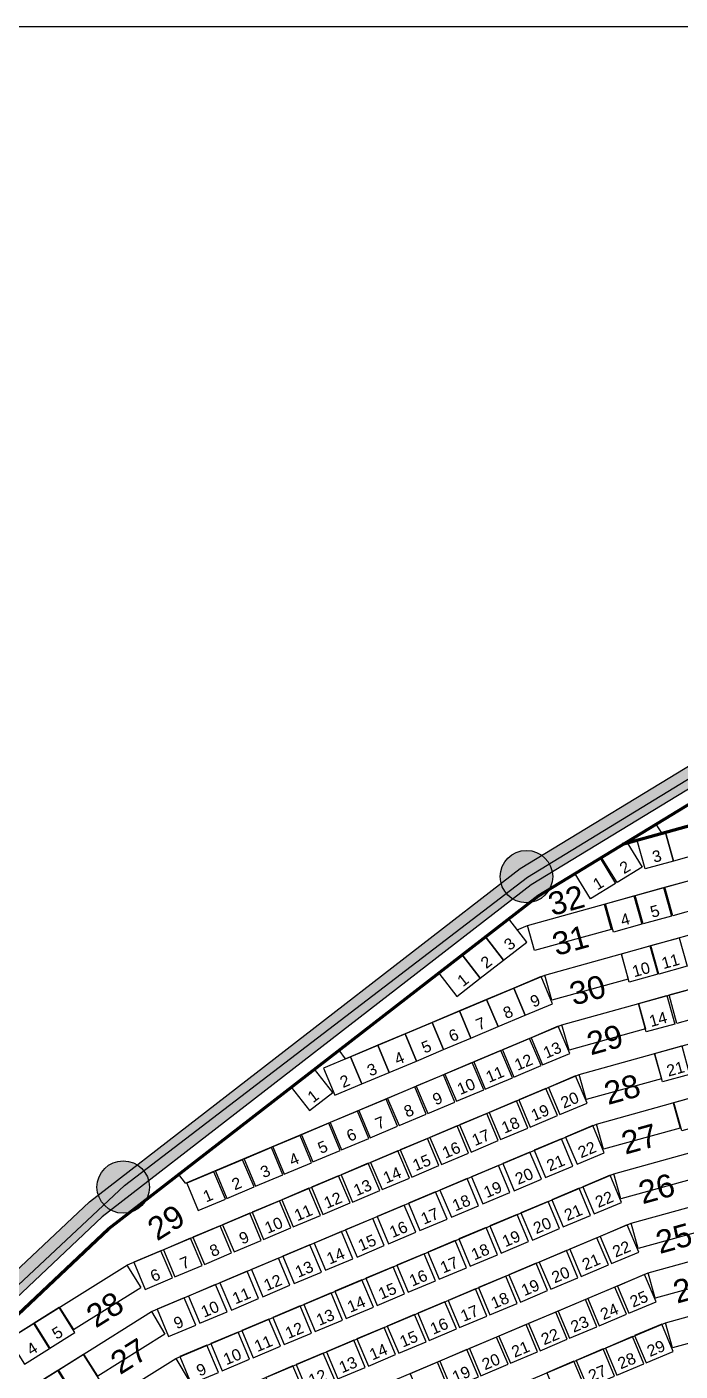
# Model space of a CAD drawing. Header units: millimetres. Extents: x 42980 to 202332, y 27411 to 140378.
# Drawn here: x 79326 to 89285, y 119879 to 140378 of the extents above; entities that cross this region are included whole.
import ezdxf
from ezdxf.enums import TextEntityAlignment as Align

# ---------------------------------------------------------------- set-up
doc = ezdxf.new("R2010")
doc.units = ezdxf.units.MM
doc.header["$LTSCALE"] = 100
doc.layers.get('0').update_dxf_attribs({"linetype": 'CONTINUOUS'})
for name, color, linetype in [('_insida yttervägg arena', 6, 'CONTINUOUS'), ('A-3312-EA-', 7, 'CONTINUOUS'), ('A-3312-FYLL', 7, 'CONTINUOUS'), ('A-3320-EA-', 3, 'CONTINUOUS'), ('A-3320-FYLL', 3, 'CONTINUOUS'), ('C-RADER', 252, 'CONTINUOUS'), ('C-RADNUMMER', 4, 'CONTINUOUS'), ('C-STOLAR', 1, 'CONTINUOUS'), ('C-STOLNUMMER', 7, 'CONTINUOUS'), ('C-TRAPPA', 254, 'CONTINUOUS'), ('G-STOLAR_TELE_2', 3, 'CONTINUOUS')]:
    doc.layers.add(name, color=color, linetype=linetype)
doc.layers.add('SEKTIONER', color=4, linetype='CONTINUOUS', lineweight=70)
doc.styles.add('ARIAL', font='arial.ttf')

# ---------------------------------------------------------------- blocks, each defined once
blk = doc.blocks.new('*U29')
blk.add_circle((0, 0), 400)
blk = doc.blocks.new('*U31')
at = {"layer": 'G-STOLAR_TELE_2'}
blk.add_circle((0, 0), 400, dxfattribs=at)

msp = doc.modelspace()

# ---------------------------------------------------------------- hatches: boundary and pattern name
at = {"layer": 'A-3312-FYLL'}
msp.add_hatch(color=256, dxfattribs=at).paths.add_polyline_path([(122476, 138109), (118753, 138109), (115030, 138109), (107673, 136974), (100547, 134829), (93532, 131615), (86845, 127542), (80332, 122511), (76121, 118537), (76356, 118346), (80476, 122234), (87015, 127294), (93673, 131350), (100653, 134548), (107739, 136681), (107925, 136709), (115053, 137809), (118753, 137809), (122453, 137809), (129766, 136681), (136852, 134548), (143833, 131350), (150490, 127294), (157029, 122234), (161149, 118346), (161384, 118537), (157173, 122511), (150660, 127542), (143974, 131615), (136958, 134829), (129833, 136974)])
at = {"layer": 'A-3320-FYLL'}
for points in [[(87342, 127420, 1), (86542, 127420, 1)], [(81195, 122686, 1), (80395, 122686, 1)]]:
    msp.add_hatch(color=256, dxfattribs=at).paths.add_polyline_path(points)

# ---------------------------------------------------------------- linework, layer by layer
msp.add_lwpolyline([(42980, 27411), (202332, 27411), (202332, 140378), (42980, 140378)], close=True)
at = {"layer": '_insida yttervägg arena'}
msp.add_lwpolyline([(74557, 113491), (77541, 117380), (76273, 118453), (80814, 122712), (86960, 127412), (93832, 131612), (100713, 134688), (107536, 136866)], dxfattribs=at)
at = {"layer": 'A-3312-EA-'}
for p, q in [((86844, 127542), (93532, 131615)), ((93673, 131350), (87015, 127294)), ((80281, 122463), (86844, 127542)), ((87015, 127294), (80476, 122234)), ((76121, 118537), (80281, 122463)), ((80476, 122234), (76356, 118346))]:
    msp.add_line(p, q, dxfattribs=at)
at = {"layer": 'C-RADER'}
for p, q in [((93767, 131173), (87128, 127129)), ((89009, 128076), (93729, 129385)), ((86958, 126676), (93902, 128603)), ((87221, 125919), (94075, 127821)), ((87128, 127129), (83850, 124589)), ((87484, 125162), (94248, 127038)), ((86802, 126610), (86958, 126676)), ((87747, 124405), (94422, 126256)), ((84185, 124642), (87221, 125919)), ((88011, 123647), (94595, 125474)), ((81742, 122747), (87484, 125162)), ((80572, 122050), (84086, 124772)), ((84185, 124642), (84086, 124772)), ((88274, 122890), (94768, 124692)), ((80858, 121499), (87747, 124405)), ((88537, 122133), (94941, 123910)), ((81228, 120787), (88011, 123647)), ((88800, 121376), (95115, 123128)), ((81597, 120074), (88274, 122890)), ((81742, 122747), (81642, 122879)), ((89063, 120618), (95288, 122346)), ((76512, 118218), (80572, 122050)), ((81967, 119362), (88537, 122133)), ((79154, 120432), (80858, 121499)), ((82337, 118650), (88800, 121376)), ((76779, 118001), (81228, 120787)), ((82707, 117938), (89063, 120618)), ((77434, 117467), (81597, 120074))]:
    msp.add_line(p, q, dxfattribs=at)
at = {"layer": 'C-RADNUMMER'}
msp.add_line((89009, 128076), (88920, 128221), dxfattribs=at)
at = {"layer": 'C-STOLAR'}
for points in [[(89617, 127777), (89184, 127657), (89063, 128091), (89497, 128211)], [(88707, 127562), (88323, 127328), (88088, 127712), (88473, 127946)], [(89184, 127657), (88750, 127537), (88630, 127970), (89063, 128091)], [(88301, 127315), (87917, 127081), (87683, 127465), (88067, 127699)], [(89607, 126944), (89173, 126824), (89053, 127257), (89486, 127378)], [(88701, 126693), (88267, 126573), (88147, 127006), (88580, 127126)], [(89154, 126818), (88720, 126698), (88600, 127132), (89033, 127252)], [(86593, 126145), (86948, 126421), (86673, 126777), (86317, 126501)], [(86237, 125870), (86593, 126145), (86317, 126501), (85961, 126225)], [(89391, 126054), (88958, 125934), (88838, 126368), (89271, 126488)], [(88943, 125930), (88510, 125810), (88389, 126243), (88823, 126364)], [(85881, 125594), (86237, 125870), (85961, 126225), (85606, 125950)], [(86924, 125306), (87339, 125480), (87165, 125895), (86750, 125721)], [(86509, 125132), (86924, 125306), (86750, 125721), (86335, 125546)], [(89670, 125301), (89236, 125181), (89116, 125615), (89549, 125735)], [(86095, 124957), (86509, 125132), (86335, 125546), (85920, 125372)], [(89202, 125172), (88769, 125051), (88648, 125485), (89082, 125605)], [(85680, 124783), (86095, 124957), (85920, 125372), (85505, 125198)], [(85265, 124608), (85680, 124783), (85505, 125198), (85091, 125023)], [(87187, 124549), (87602, 124723), (87428, 125138), (87013, 124964)], [(84435, 124259), (84850, 124434), (84676, 124849), (84261, 124674)], [(84850, 124434), (85265, 124608), (85091, 125023), (84676, 124849)], [(86750, 124364), (87165, 124538), (86990, 124953), (86575, 124779)], [(89429, 124404), (89015, 124289), (88895, 124723), (89309, 124838)], [(84021, 124085), (84435, 124259), (84261, 124674), (83846, 124500)], [(86312, 124179), (86727, 124353), (86553, 124768), (86138, 124594)], [(83633, 123852), (83989, 124128), (83713, 124483), (83357, 124208)], [(85875, 123994), (86290, 124168), (86115, 124583), (85700, 124408)], [(85437, 123809), (85852, 123983), (85678, 124398), (85263, 124223)], [(87451, 123791), (87866, 123966), (87691, 124381), (87276, 124206)], [(84562, 123439), (84977, 123613), (84803, 124028), (84388, 123853)], [(85000, 123624), (85415, 123798), (85240, 124213), (84826, 124038)], [(87000, 123601), (87414, 123776), (87239, 124190), (86825, 124015)], [(89745, 123662), (89311, 123541), (89191, 123975), (89624, 124095)], [(84125, 123254), (84540, 123428), (84365, 123843), (83951, 123668)], [(86548, 123410), (86963, 123585), (86788, 124000), (86373, 123825)], [(83687, 123069), (84102, 123243), (83928, 123658), (83513, 123483)], [(85645, 123030), (86060, 123204), (85885, 123619), (85470, 123444)], [(86097, 123220), (86511, 123395), (86336, 123810), (85922, 123635)], [(87714, 123034), (88129, 123209), (87954, 123624), (87539, 123449)], [(83250, 122883), (83665, 123058), (83490, 123473), (83076, 123298)], [(85194, 122839), (85608, 123014), (85433, 123429), (85019, 123254)], [(87235, 122832), (87650, 123007), (87475, 123421), (87060, 123247)], [(82813, 122698), (83227, 122873), (83053, 123288), (82638, 123113)], [(84742, 122649), (85157, 122824), (84982, 123238), (84567, 123063)], [(86756, 122630), (87170, 122805), (86996, 123219), (86581, 123044)], [(82375, 122513), (82790, 122688), (82615, 123103), (82201, 122928)], [(84291, 122458), (84705, 122633), (84530, 123048), (84116, 122873)], [(86277, 122428), (86691, 122603), (86516, 123017), (86102, 122842)], [(81938, 122328), (82352, 122503), (82178, 122918), (81763, 122743)], [(83839, 122268), (84254, 122443), (84079, 122857), (83664, 122683)], [(85798, 122226), (86212, 122401), (86037, 122815), (85623, 122640)], [(87977, 122277), (88392, 122452), (88217, 122866), (87802, 122691)], [(83388, 122078), (83802, 122252), (83627, 122667), (83213, 122492)], [(85318, 122024), (85733, 122198), (85558, 122613), (85144, 122438)], [(87504, 122077), (87919, 122252), (87744, 122667), (87330, 122492)], [(82936, 121887), (83351, 122062), (83176, 122477), (82761, 122302)], [(84839, 121822), (85254, 121996), (85079, 122411), (84664, 122236)], [(87032, 121878), (87446, 122053), (87272, 122468), (86857, 122293)], [(82485, 121697), (82899, 121872), (82724, 122286), (82310, 122111)], [(84360, 121619), (84775, 121794), (84600, 122209), (84185, 122034)], [(86559, 121679), (86974, 121854), (86799, 122268), (86384, 122093)], [(82033, 121506), (82448, 121681), (82273, 122096), (81858, 121921)], [(83881, 121417), (84296, 121592), (84121, 122007), (83706, 121832)], [(86086, 121479), (86501, 121654), (86326, 122069), (85912, 121894)], [(88240, 121520), (88655, 121694), (88480, 122109), (88065, 121934)], [(81582, 121316), (81996, 121491), (81821, 121905), (81407, 121731)], [(83402, 121215), (83817, 121390), (83642, 121805), (83227, 121630)], [(85614, 121280), (86028, 121455), (85854, 121869), (85439, 121695)], [(87777, 121324), (88191, 121499), (88016, 121914), (87602, 121739)], [(81130, 121126), (81545, 121300), (81370, 121715), (80955, 121540)], [(82923, 121013), (83337, 121188), (83163, 121603), (82748, 121428)], [(85141, 121081), (85556, 121255), (85381, 121670), (84966, 121495)], [(87313, 121129), (87728, 121303), (87553, 121718), (87138, 121543)], [(82444, 120811), (82858, 120986), (82683, 121401), (82269, 121226)], [(84668, 120881), (85083, 121056), (84908, 121471), (84494, 121296)], [(86850, 120933), (87264, 121108), (87090, 121523), (86675, 121348)], [(81965, 120609), (82379, 120784), (82204, 121199), (81790, 121024)], [(84196, 120682), (84610, 120857), (84435, 121271), (84021, 121097)], [(86386, 120738), (86801, 120912), (86626, 121327), (86211, 121152)], [(88053, 120571), (88467, 120746), (88292, 121161), (87877, 120986)], [(88504, 120762), (88918, 120937), (88743, 121352), (88329, 121176)], [(81485, 120407), (81900, 120582), (81725, 120997), (81311, 120822)], [(83723, 120483), (84138, 120657), (83963, 121072), (83548, 120897)], [(85923, 120542), (86338, 120717), (86163, 121132), (85748, 120957)], [(87601, 120380), (88016, 120556), (87840, 120970), (87426, 120795)], [(79674, 120227), (80056, 120466), (79817, 120847), (79436, 120609)], [(83250, 120283), (83665, 120458), (83490, 120873), (83075, 120698)], [(84996, 120151), (85411, 120326), (85236, 120741), (84821, 120566)], [(85459, 120347), (85874, 120522), (85699, 120936), (85285, 120761)], [(87150, 120189), (87564, 120365), (87389, 120779), (86975, 120604)], [(79289, 119986), (79670, 120224), (79431, 120606), (79050, 120367)], [(82778, 120084), (83192, 120259), (83017, 120673), (82603, 120498)], [(84533, 119956), (84947, 120131), (84772, 120545), (84358, 120370)], [(86699, 119999), (87113, 120174), (86938, 120588), (86523, 120413)], [(88766, 120005), (89181, 120180), (89006, 120595), (88591, 120420)], [(82305, 119884), (82720, 120059), (82545, 120474), (82130, 120299)], [(84069, 119760), (84484, 119935), (84309, 120350), (83894, 120175)], [(86247, 119808), (86662, 119983), (86487, 120397), (86072, 120222)], [(88319, 119817), (88734, 119991), (88559, 120406), (88145, 120231)], [(80044, 119515), (80426, 119754), (80187, 120135), (79806, 119896)], [(81832, 119685), (82247, 119860), (82072, 120275), (81657, 120100)], [(83606, 119565), (84020, 119740), (83845, 120154), (83431, 119979)], [(85796, 119617), (86211, 119792), (86035, 120207), (85621, 120031)], [(87873, 119628), (88287, 119803), (88112, 120218), (87698, 120043)], [(83142, 119369), (83557, 119544), (83382, 119959), (82967, 119784)], [(85345, 119426), (85759, 119601), (85584, 120016), (85169, 119840)], [(87426, 119440), (87840, 119614), (87665, 120029), (87251, 119854)], [(79654, 119271), (80036, 119510), (79797, 119891), (79416, 119652)]]:
    msp.add_lwpolyline(points, close=True, dxfattribs=at)
at = {"layer": 'C-TRAPPA'}
for p, q in [((80848, 121495), (81061, 121156)), ((80036, 120512), (81061, 121156)), ((79823, 120851), (80036, 120512))]:
    msp.add_line(p, q, dxfattribs=at)
for points in [[(88125, 127000), (88232, 126615), (87065, 126291), (86958, 126676)], [(88388, 126243), (88495, 125857), (87328, 125534), (87221, 125919)], [(88651, 125486), (88758, 125100), (87591, 124776), (87484, 125162)], [(88895, 124723), (89001, 124337), (87854, 124019), (87747, 124405)], [(89177, 123971), (89284, 123586), (88117, 123262), (88011, 123647)], [(89440, 123214), (89547, 122828), (88380, 122505), (88274, 122890)], [(89703, 122457), (89810, 122071), (88644, 121748), (88537, 122133)], [(89966, 121699), (90073, 121314), (88907, 120990), (88800, 121376)], [(81228, 120787), (81431, 120444), (80406, 119800), (80193, 120139)], [(90229, 120942), (90336, 120557), (89170, 120233), (89063, 120618)], [(81597, 120074), (81801, 119731), (80776, 119088), (80563, 119426)]]:
    msp.add_lwpolyline(points, dxfattribs=at)
at = {"layer": 'SEKTIONER'}
msp.add_line((93972, 129453), (88408, 127909), dxfattribs=at)
msp.add_lwpolyline([(76512, 118218), (80572, 122050), (87128, 127129), (93767, 131173), (100724, 134360), (107783, 136485), (107846, 136495)], dxfattribs=at)

# ---------------------------------------------------------------- block references
at = {"layer": 'A-3320-EA-'}
for name, p in [('*U31', (86942, 127420)), ('*U29', (80795, 122686))]:
    msp.add_blockref(name, p, dxfattribs=at)

# ---------------------------------------------------------------- texts
at = {"layer": 'C-RADNUMMER', "style": 'ARIAL'}
for s, rotation, p in [('32', 15.5158, (87334, 126818)), ('31', 15.5158, (87396, 126208)), ('30', 15.5158, (87659, 125450)), ('29', 15.5158, (87922, 124693)), ('28', 15.5158, (88185, 123936)), ('27', 15.5158, (88448, 123179)), ('26', 15.5158, (88711, 122422)), ('29', 32.138, (81311, 121855)), ('25', 15.5158, (88974, 121664)), ('24', 15.5158, (89237, 120907)), ('28', 32.138, (80377, 120527)), ('27', 32.138, (80746, 119815))]:
    msp.add_text(s, height=350, rotation=rotation, dxfattribs=at).set_placement(p)
at = {"layer": 'C-STOLNUMMER', "style": 'ARIAL'}
for s, rotation, p in [('3', 15.5062, (88967, 127597)), ('2', 31.3557, (88515, 127445)), ('1', 31.3557, (88109, 127198)), ('5', 15.5062, (88937, 126758)), ('4', 15.5062, (88484, 126633)), ('3', 37.7657, (86771, 126283)), ('2', 37.7657, (86415, 126007)), ('10', 15.5062, (88727, 125870)), ('11', 15.5062, (89175, 125994)), ('1', 37.7657, (86059, 125732)), ('9', 22.8036, (87129, 125399)), ('7', 22.8036, (86300, 125049)), ('8', 22.8036, (86715, 125224)), ('14', 15.5062, (88986, 125111)), ('6', 22.8036, (85886, 124873)), ('5', 22.8036, (85471, 124698)), ('13', 22.8035, (87390, 124647)), ('4', 22.8036, (85057, 124523)), ('12', 22.8035, (86952, 124462)), ('3', 22.8036, (84642, 124348)), ('11', 22.8035, (86515, 124277)), ('21', 15.5062, (89251, 124355)), ('2', 22.8036, (84228, 124172)), ('10', 22.8035, (86077, 124092)), ('1', 37.7657, (83775, 123962)), ('9', 22.8035, (85640, 123907)), ('20', 22.866, (87656, 123885)), ('8', 22.8035, (85203, 123722)), ('19', 22.866, (87204, 123694)), ('7', 22.8035, (84765, 123537)), ('18', 22.866, (86753, 123503)), ('6', 22.8035, (84328, 123352)), ('17', 22.866, (86302, 123313)), ('4', 22.8035, (83453, 122982)), ('5', 22.8035, (83890, 123167)), ('16', 22.866, (85850, 123122)), ('22', 22.867, (87919, 123128)), ('3', 22.8035, (83015, 122797)), ('15', 22.866, (85399, 122931)), ('21', 22.867, (87440, 122925)), ('2', 22.8035, (82578, 122612)), ('13', 22.866, (84497, 122549)), ('14', 22.866, (84948, 122740)), ('20', 22.867, (86961, 122723)), ('1', 22.8035, (82140, 122427)), ('12', 22.866, (84045, 122358)), ('19', 22.867, (86482, 122520)), ('22', 22.8675, (88182, 122370)), ('11', 22.866, (83594, 122167)), ('18', 22.867, (86003, 122317)), ('21', 22.8675, (87709, 122170)), ('10', 22.866, (83143, 121976)), ('17', 22.867, (85524, 122115)), ('20', 22.8675, (87237, 121971)), ('9', 22.866, (82691, 121786)), ('16', 22.867, (85045, 121912)), ('19', 22.8675, (86764, 121771)), ('8', 22.866, (82240, 121595)), ('15', 22.867, (84566, 121710)), ('18', 22.8675, (86292, 121571)), ('22', 22.8686, (88445, 121613)), ('7', 22.866, (81789, 121404)), ('14', 22.867, (84087, 121507)), ('17', 22.8675, (85819, 121371)), ('21', 22.8686, (87982, 121417)), ('6', 22.866, (81337, 121213)), ('13', 22.867, (83608, 121305)), ('16', 22.8675, (85347, 121171)), ('20', 22.8686, (87518, 121221)), ('12', 22.867, (83129, 121102)), ('15', 22.8675, (84875, 120972)), ('19', 22.8686, (87055, 121025)), ('10', 22.867, (82172, 120697)), ('11', 22.867, (82651, 120900)), ('14', 22.8675, (84402, 120772)), ('18', 22.8686, (86592, 120829)), ('25', 22.9255, (88711, 120850)), ('13', 22.8675, (83930, 120572)), ('17', 22.8686, (86129, 120633)), ('24', 22.9255, (88260, 120659)), ('5', 32.031, (79865, 120346)), ('9', 22.867, (81693, 120494)), ('12', 22.8675, (83457, 120372)), ('16', 22.8686, (85665, 120437)), ('23', 22.9255, (87808, 120468)), ('11', 22.8675, (82985, 120172)), ('15', 22.8686, (85202, 120241)), ('21', 22.9255, (86906, 120086)), ('22', 22.9255, (87357, 120277)), ('29', 22.8703, (88971, 120098)), ('4', 32.031, (79479, 120105)), ('10', 22.8675, (82512, 119972)), ('14', 22.8686, (84739, 120045)), ('20', 22.9255, (86455, 119895)), ('28', 22.8703, (88525, 119909)), ('9', 22.8675, (82040, 119773)), ('13', 22.8686, (84276, 119849)), ('19', 22.9255, (86003, 119704)), ('27', 22.8703, (88078, 119720)), ('12', 22.8686, (83812, 119654))]:
    msp.add_text(s, height=175, rotation=rotation, dxfattribs=at).set_placement(p, align=Align.BOTTOM_CENTER)

doc.saveas('drawing.dxf')
